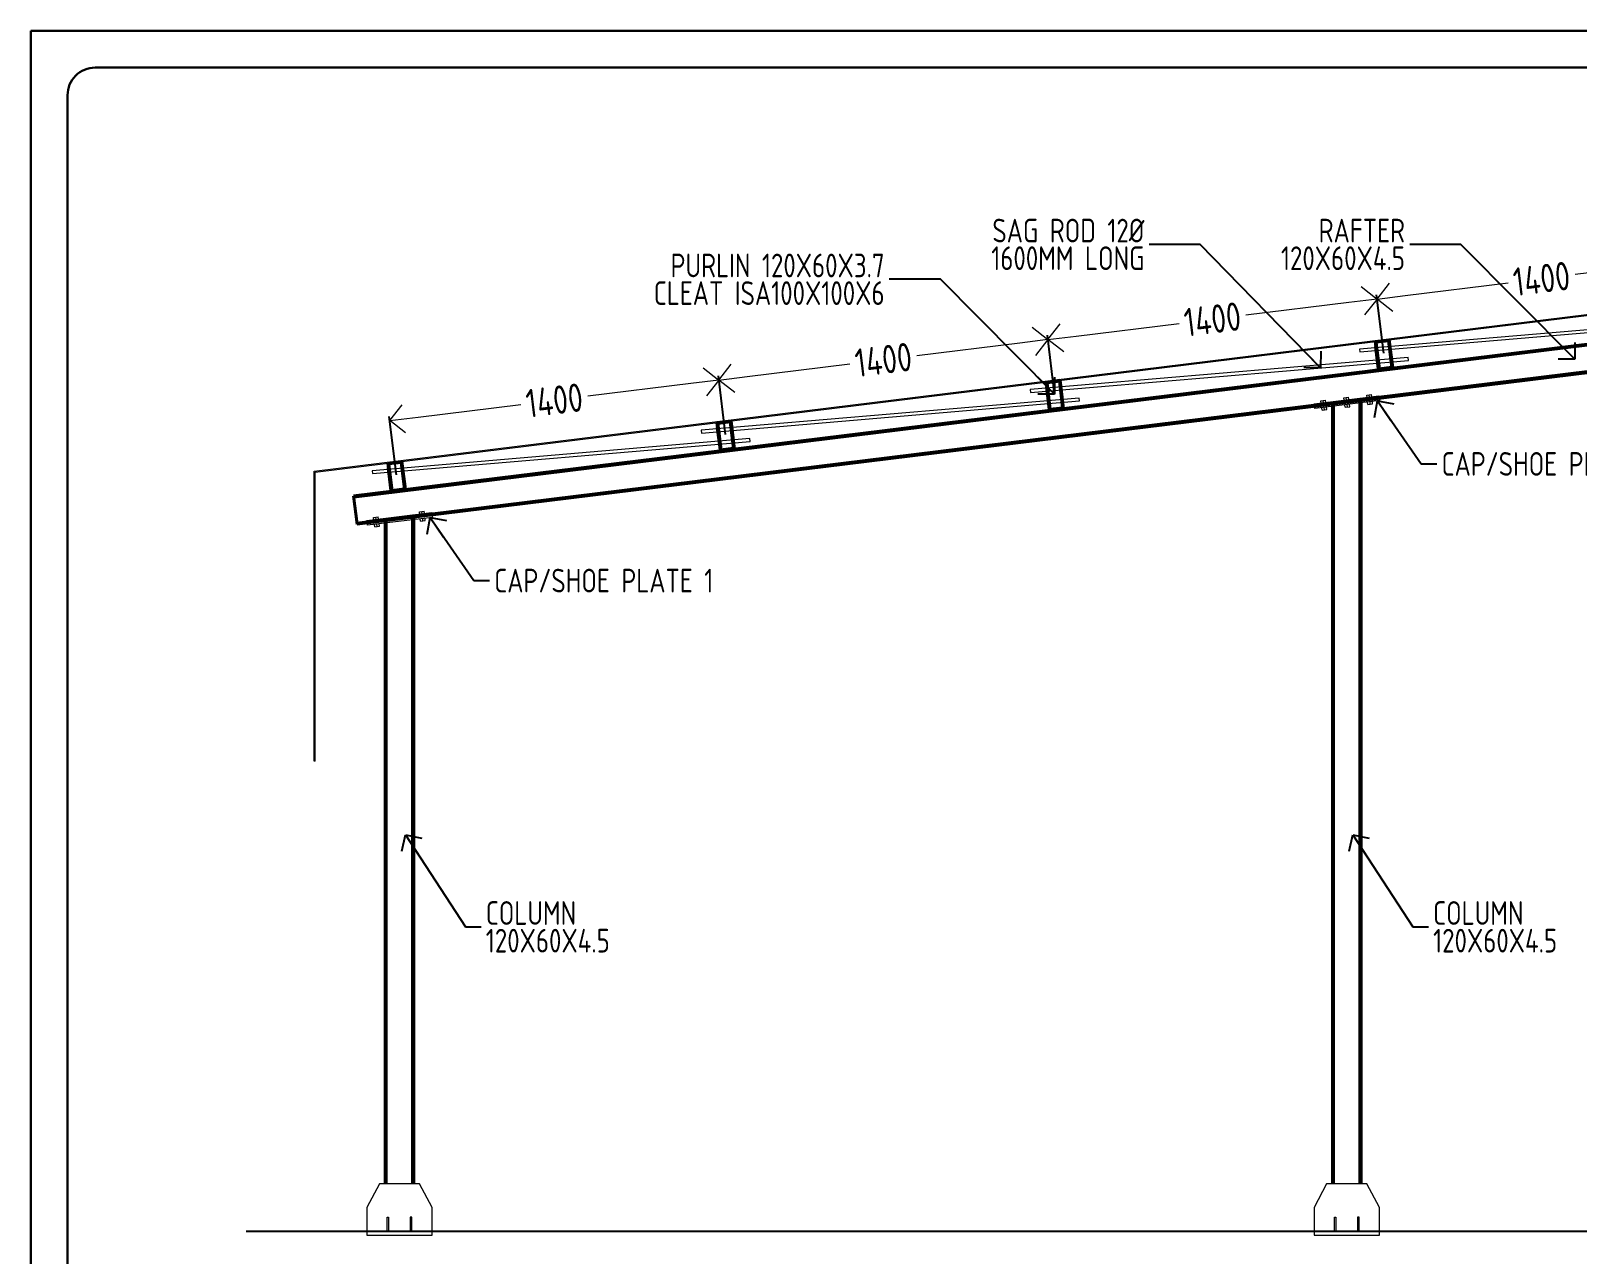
# Model space of a CAD drawing. Header units: millimetres. Extents: x 3470347 to 5996549, y -3470518 to 17149644.
# Drawn here: x 4285629 to 4292158, y 6983295 to 6988459 of the extents above; entities that cross this region are included whole.
import ezdxf

# ---------------------------------------------------------------- set-up
doc = ezdxf.new("R2010")
doc.units = ezdxf.units.MM
doc.header["$MEASUREMENT"] = 0
doc.header["$PDMODE"] = 35
doc.header["$PDSIZE"] = -5
doc.layers.get('0').update_dxf_attribs({"linetype": 'CONTINUOUS', "lineweight": 25})
doc.layers.get('DEFPOINTS').update_dxf_attribs({"linetype": 'CONTINUOUS', "lineweight": 25})
for name, color, linetype, lineweight in [('channnel', 2, 'CONTINUOUS', 15), ('rDIMension', 1, 'CONTINUOUS', 18), ('rRCC 1', 3, 'CONTINUOUS', 25), ('rRCC 2', 40, 'CONTINUOUS', 15), ('rSHEET', 2, 'CONTINUOUS', 30), ('rTEXT 5', 6, 'CONTINUOUS', 40)]:
    doc.layers.add(name, color=color, linetype=linetype, lineweight=lineweight)
doc.layers.add('lintel', color=2, linetype='CONTINUOUS')
doc.styles.add('DIM', font='geniso.shx', dxfattribs={"width": 0.85})
doc.dimstyles.new('ST-100', dxfattribs={"dimscale": 100, "dimtxt": 7, "dimasz": 5, "dimexe": 0.18, "dimexo": 0.0625, "dimgap": 0.2, "dimtad": 0, "dimdec": 0, "dimzin": 0, "dimdsep": 46, "dimtxsty": 'DIM', "dimblk": 'OPEN90', "dimcen": 0.09, "dimclrd": 256, "dimclrt": 7, "dimadec": 0, "dimazin": 0, "dimtfac": 1, "dimtdec": 0, "dimtofl": 0, "dimtmove": 0, "dimatfit": 3, "dimldrblk": 'OPEN90', "dimfxl": 1, "dimtolj": 1, "dimtzin": 0, "dimlwd": -1, "dimarcsym": 0})

# ---------------------------------------------------------------- blocks, each defined once
blk = doc.blocks.new('_Open90')
at = {"color": 0, "linetype": 'ByBlock', "lineweight": -2}
for p, q in [((0, 0), (-1, 0)), ((-0.5, 0.5), (0, 0)), ((0, 0), (-0.5, -0.5))]:
    blk.add_line(p, q, dxfattribs=at)
blk = doc.blocks.new('*D321')
at = {"layer": 'DEFPOINTS', "color": 0}
for p in [(4288534.3, 6986985.1), (4288563.3, 6986749.8), (4287173.8, 6986578.7)]:
    blk.add_point(p, dxfattribs=at)
at = {"layer": 'rDIMension', "color": 0, "linetype": 'ByBlock', "lineweight": -2}
for p, q in [((4288562.5, 6986756), (4288532.1, 6987003)), ((4287173, 6986584.9), (4287142.6, 6986831.9))]:
    blk.add_line(p, q, dxfattribs=at)
at = {"layer": 'rDIMension', "linetype": 'ByBlock', "lineweight": 0}
for p, q in [((4288415.2, 6986970.5), (4287980.9, 6986917)), ((4287263.9, 6986828.7), (4287698.2, 6986882.2))]:
    blk.add_line(p, q, dxfattribs=at)
at = {"layer": 'rDIMension', "lineweight": 0, "xscale": 120, "yscale": 120, "zscale": 120}
for p, rotation in [((4288534.3, 6986985.1), 7.020779143016797), ((4287144.8, 6986814), 187.0207791430168)]:
    blk.add_blockref('_Open90', p, dxfattribs=dict(at, rotation=rotation))
at = {"layer": 'rDIMension', "color": 7, "insert": (4287839.5, 6986899.6), "char_height": 120, "attachment_point": 5, "rotation": 7.02078, "style": 'DIM'}
blk.add_mtext('\\A1;1400', dxfattribs=at)
blk = doc.blocks.new('*D322')
at = {"layer": 'DEFPOINTS', "color": 0}
for p in [(4288534.3, 6986985.1), (4288563.3, 6986749.8), (4287173.8, 6986578.7)]:
    blk.add_point(p, dxfattribs=at)
at = {"layer": 'rDIMension', "color": 0, "linetype": 'ByBlock', "lineweight": -2}
for p, q in [((4288562.5, 6986756), (4288532.1, 6987003)), ((4287173, 6986584.9), (4287142.6, 6986831.9))]:
    blk.add_line(p, q, dxfattribs=at)
at = {"layer": 'rDIMension', "linetype": 'ByBlock', "lineweight": 0}
for p, q in [((4288415.2, 6986970.5), (4287980.9, 6986917)), ((4287263.9, 6986828.7), (4287698.2, 6986882.2))]:
    blk.add_line(p, q, dxfattribs=at)
at = {"layer": 'rDIMension', "lineweight": 0, "xscale": 120, "yscale": 120, "zscale": 120}
for p, rotation in [((4288534.3, 6986985.1), 7.020779143016797), ((4287144.8, 6986814), 187.0207791430168)]:
    blk.add_blockref('_Open90', p, dxfattribs=dict(at, rotation=rotation))
at = {"layer": 'rDIMension', "color": 7, "insert": (4287839.5, 6986899.6), "char_height": 120, "attachment_point": 5, "rotation": 7.02078, "style": 'DIM'}
blk.add_mtext('\\A1;1400', dxfattribs=at)
blk = doc.blocks.new('*D323')
at = {"layer": 'DEFPOINTS', "color": 0}
for p in [(4288534.3, 6986985.1), (4288563.3, 6986749.8), (4287173.8, 6986578.7)]:
    blk.add_point(p, dxfattribs=at)
at = {"layer": 'rDIMension', "color": 0, "linetype": 'ByBlock', "lineweight": -2}
for p, q in [((4288562.5, 6986756), (4288532.1, 6987003)), ((4287173, 6986584.9), (4287142.6, 6986831.9))]:
    blk.add_line(p, q, dxfattribs=at)
at = {"layer": 'rDIMension', "linetype": 'ByBlock', "lineweight": 0}
for p, q in [((4288415.2, 6986970.5), (4287980.9, 6986917)), ((4287263.9, 6986828.7), (4287698.2, 6986882.2))]:
    blk.add_line(p, q, dxfattribs=at)
at = {"layer": 'rDIMension', "lineweight": 0, "xscale": 120, "yscale": 120, "zscale": 120}
for p, rotation in [((4288534.3, 6986985.1), 7.020779143016797), ((4287144.8, 6986814), 187.0207791430168)]:
    blk.add_blockref('_Open90', p, dxfattribs=dict(at, rotation=rotation))
at = {"layer": 'rDIMension', "color": 7, "insert": (4287839.5, 6986899.6), "char_height": 120, "attachment_point": 5, "rotation": 7.02078, "style": 'DIM'}
blk.add_mtext('\\A1;1400', dxfattribs=at)
blk = doc.blocks.new('*D324')
at = {"layer": 'DEFPOINTS', "color": 0}
for p in [(4288534.3, 6986985.1), (4288563.3, 6986749.8), (4287173.8, 6986578.7)]:
    blk.add_point(p, dxfattribs=at)
at = {"layer": 'rDIMension', "color": 0, "linetype": 'ByBlock', "lineweight": -2}
for p, q in [((4288562.5, 6986756), (4288532.1, 6987003)), ((4287173, 6986584.9), (4287142.6, 6986831.9))]:
    blk.add_line(p, q, dxfattribs=at)
at = {"layer": 'rDIMension', "linetype": 'ByBlock', "lineweight": 0}
for p, q in [((4288415.2, 6986970.5), (4287980.9, 6986917)), ((4287263.9, 6986828.7), (4287698.2, 6986882.2))]:
    blk.add_line(p, q, dxfattribs=at)
at = {"layer": 'rDIMension', "lineweight": 0, "xscale": 120, "yscale": 120, "zscale": 120}
for p, rotation in [((4288534.3, 6986985.1), 7.020779143016797), ((4287144.8, 6986814), 187.0207791430168)]:
    blk.add_blockref('_Open90', p, dxfattribs=dict(at, rotation=rotation))
at = {"layer": 'rDIMension', "color": 7, "insert": (4287839.5, 6986899.6), "char_height": 120, "attachment_point": 5, "rotation": 7.02078, "style": 'DIM'}
blk.add_mtext('\\A1;1400', dxfattribs=at)
blk = doc.blocks.new('*D325')
at = {"layer": 'DEFPOINTS', "color": 0}
for p in [(4288534.3, 6986985.1), (4288563.3, 6986749.8), (4287173.8, 6986578.7)]:
    blk.add_point(p, dxfattribs=at)
at = {"layer": 'rDIMension', "color": 0, "linetype": 'ByBlock', "lineweight": -2}
for p, q in [((4288562.5, 6986756), (4288532.1, 6987003)), ((4287173, 6986584.9), (4287142.6, 6986831.9))]:
    blk.add_line(p, q, dxfattribs=at)
at = {"layer": 'rDIMension', "linetype": 'ByBlock', "lineweight": 0}
for p, q in [((4288415.2, 6986970.5), (4287980.9, 6986917)), ((4287263.9, 6986828.7), (4287698.2, 6986882.2))]:
    blk.add_line(p, q, dxfattribs=at)
at = {"layer": 'rDIMension', "lineweight": 0, "xscale": 120, "yscale": 120, "zscale": 120}
for p, rotation in [((4288534.3, 6986985.1), 7.020779143016797), ((4287144.8, 6986814), 187.0207791430168)]:
    blk.add_blockref('_Open90', p, dxfattribs=dict(at, rotation=rotation))
at = {"layer": 'rDIMension', "color": 7, "insert": (4287839.5, 6986899.6), "char_height": 120, "attachment_point": 5, "rotation": 7.02078, "style": 'DIM'}
blk.add_mtext('\\A1;1400', dxfattribs=at)
blk = doc.blocks.new('*D327')
at = {"layer": 'DEFPOINTS', "color": 0}
for p in [(4288534.3, 6986985.1), (4288563.3, 6986749.8), (4287173.8, 6986578.7)]:
    blk.add_point(p, dxfattribs=at)
at = {"layer": 'rDIMension', "color": 0, "linetype": 'ByBlock', "lineweight": -2}
for p, q in [((4288562.5, 6986756), (4288532.1, 6987003)), ((4287173, 6986584.9), (4287142.6, 6986831.9))]:
    blk.add_line(p, q, dxfattribs=at)
at = {"layer": 'rDIMension', "linetype": 'ByBlock', "lineweight": 0}
for p, q in [((4288415.2, 6986970.5), (4287980.9, 6986917)), ((4287263.9, 6986828.7), (4287698.2, 6986882.2))]:
    blk.add_line(p, q, dxfattribs=at)
at = {"layer": 'rDIMension', "lineweight": 0, "xscale": 120, "yscale": 120, "zscale": 120}
for p, rotation in [((4288534.3, 6986985.1), 7.020779143016797), ((4287144.8, 6986814), 187.0207791430168)]:
    blk.add_blockref('_Open90', p, dxfattribs=dict(at, rotation=rotation))
at = {"layer": 'rDIMension', "color": 7, "insert": (4287839.5, 6986899.6), "char_height": 120, "attachment_point": 5, "rotation": 7.02078, "style": 'DIM'}
blk.add_mtext('\\A1;1400', dxfattribs=at)
blk = doc.blocks.new('*D328')
at = {"layer": 'DEFPOINTS', "color": 0}
for p in [(4288534.3, 6986985.1), (4288563.3, 6986749.8), (4287173.8, 6986578.7)]:
    blk.add_point(p, dxfattribs=at)
at = {"layer": 'rDIMension', "color": 0, "linetype": 'ByBlock', "lineweight": -2}
for p, q in [((4288562.5, 6986756), (4288532.1, 6987003)), ((4287173, 6986584.9), (4287142.6, 6986831.9))]:
    blk.add_line(p, q, dxfattribs=at)
at = {"layer": 'rDIMension', "linetype": 'ByBlock', "lineweight": 0}
for p, q in [((4288415.2, 6986970.5), (4287980.9, 6986917)), ((4287263.9, 6986828.7), (4287698.2, 6986882.2))]:
    blk.add_line(p, q, dxfattribs=at)
at = {"layer": 'rDIMension', "lineweight": 0, "xscale": 120, "yscale": 120, "zscale": 120}
for p, rotation in [((4288534.3, 6986985.1), 7.020779143016797), ((4287144.8, 6986814), 187.0207791430168)]:
    blk.add_blockref('_Open90', p, dxfattribs=dict(at, rotation=rotation))
at = {"layer": 'rDIMension', "color": 7, "insert": (4287839.5, 6986899.6), "char_height": 120, "attachment_point": 5, "rotation": 7.02078, "style": 'DIM'}
blk.add_mtext('\\A1;1400', dxfattribs=at)
blk = doc.blocks.new('*D329')
at = {"layer": 'DEFPOINTS', "color": 0}
for p in [(4288534.3, 6986985.1), (4288563.3, 6986749.8), (4287173.8, 6986578.7)]:
    blk.add_point(p, dxfattribs=at)
at = {"layer": 'rDIMension', "color": 0, "linetype": 'ByBlock', "lineweight": -2}
for p, q in [((4288562.5, 6986756), (4288532.1, 6987003)), ((4287173, 6986584.9), (4287142.6, 6986831.9))]:
    blk.add_line(p, q, dxfattribs=at)
at = {"layer": 'rDIMension', "linetype": 'ByBlock', "lineweight": 0}
for p, q in [((4288415.2, 6986970.5), (4287980.9, 6986917)), ((4287263.9, 6986828.7), (4287698.2, 6986882.2))]:
    blk.add_line(p, q, dxfattribs=at)
at = {"layer": 'rDIMension', "lineweight": 0, "xscale": 120, "yscale": 120, "zscale": 120}
for p, rotation in [((4288534.3, 6986985.1), 7.020779143016797), ((4287144.8, 6986814), 187.0207791430168)]:
    blk.add_blockref('_Open90', p, dxfattribs=dict(at, rotation=rotation))
at = {"layer": 'rDIMension', "color": 7, "insert": (4287839.5, 6986899.6), "char_height": 120, "attachment_point": 5, "rotation": 7.02078, "style": 'DIM'}
blk.add_mtext('\\A1;1400', dxfattribs=at)
blk = doc.blocks.new('*D331')
at = {"layer": 'DEFPOINTS', "color": 0}
for p in [(4289923.8, 6987156.3), (4289952.8, 6986920.9), (4288563.3, 6986749.8)]:
    blk.add_point(p, dxfattribs=at)
at = {"layer": 'rDIMension', "linetype": 'ByBlock', "lineweight": 0}
for p, q in [((4289804.7, 6987141.6), (4289370.4, 6987088.1)), ((4288653.4, 6986999.8), (4289087.7, 6987053.3))]:
    blk.add_line(p, q, dxfattribs=at)
at = {"layer": 'rDIMension', "color": 0, "linetype": 'ByBlock', "lineweight": -2}
for p, q in [((4289952, 6986927.1), (4289921.6, 6987174.1)), ((4288562.5, 6986756), (4288532.1, 6987003))]:
    blk.add_line(p, q, dxfattribs=at)
at = {"layer": 'rDIMension', "lineweight": 0, "xscale": 120, "yscale": 120, "zscale": 120}
for p, rotation in [((4289923.8, 6987156.3), 7.020779143016797), ((4288534.3, 6986985.1), 187.0207791430168)]:
    blk.add_blockref('_Open90', p, dxfattribs=dict(at, rotation=rotation))
at = {"layer": 'rDIMension', "color": 7, "insert": (4289229, 6987070.7), "char_height": 120, "attachment_point": 5, "rotation": 7.02078, "style": 'DIM'}
blk.add_mtext('\\A1;1400', dxfattribs=at)
blk = doc.blocks.new('*D332')
at = {"layer": 'DEFPOINTS', "color": 0}
for p in [(4291313.3, 6987327.4), (4291342.3, 6987092), (4289952.8, 6986920.9)]:
    blk.add_point(p, dxfattribs=at)
at = {"layer": 'rDIMension', "color": 0, "linetype": 'ByBlock', "lineweight": -2}
for p, q in [((4291341.5, 6987098.3), (4291311.1, 6987345.3)), ((4289952, 6986927.1), (4289921.6, 6987174.1))]:
    blk.add_line(p, q, dxfattribs=at)
at = {"layer": 'rDIMension', "linetype": 'ByBlock', "lineweight": 0}
for p, q in [((4291194.2, 6987312.7), (4290759.9, 6987259.2)), ((4290042.9, 6987170.9), (4290477.2, 6987224.4))]:
    blk.add_line(p, q, dxfattribs=at)
at = {"layer": 'rDIMension', "lineweight": 0, "xscale": 120, "yscale": 120, "zscale": 120}
for p, rotation in [((4291313.3, 6987327.4), 7.020779143026115), ((4289923.8, 6987156.3), 187.0207791430261)]:
    blk.add_blockref('_Open90', p, dxfattribs=dict(at, rotation=rotation))
at = {"layer": 'rDIMension', "color": 7, "insert": (4290618.5, 6987241.8), "char_height": 120, "attachment_point": 5, "rotation": 7.02078, "style": 'DIM'}
blk.add_mtext('\\A1;1400', dxfattribs=at)
blk = doc.blocks.new('*D333')
at = {"layer": 'DEFPOINTS', "color": 0}
for p in [(4292702.8, 6987498.5), (4292731.8, 6987263.2), (4291342.3, 6987092)]:
    blk.add_point(p, dxfattribs=at)
at = {"layer": 'rDIMension', "color": 0, "linetype": 'ByBlock', "lineweight": -2}
for p, q in [((4292731, 6987269.4), (4292700.6, 6987516.4)), ((4291341.5, 6987098.3), (4291311.1, 6987345.3))]:
    blk.add_line(p, q, dxfattribs=at)
at = {"layer": 'rDIMension', "linetype": 'ByBlock', "lineweight": 0}
for p, q in [((4292583.7, 6987483.8), (4292149.4, 6987430.4)), ((4291432.4, 6987342.1), (4291866.7, 6987395.5))]:
    blk.add_line(p, q, dxfattribs=at)
at = {"layer": 'rDIMension', "lineweight": 0, "xscale": 120, "yscale": 120, "zscale": 120}
for p, rotation in [((4292702.8, 6987498.5), 7.020779143593551), ((4291313.3, 6987327.4), 187.0207791435935)]:
    blk.add_blockref('_Open90', p, dxfattribs=dict(at, rotation=rotation))
at = {"layer": 'rDIMension', "color": 7, "insert": (4292008, 6987412.9), "char_height": 120, "attachment_point": 5, "rotation": 7.02078, "style": 'DIM'}
blk.add_mtext('\\A1;1400', dxfattribs=at)

msp = doc.modelspace()

# ---------------------------------------------------------------- hatches: boundary and pattern name
at = {"layer": 'rRCC 1', "true_color": 0x2776bb}
h = msp.add_hatch(color=152, dxfattribs=at)
h.dxf.hatch_style = 1
h.paths.add_polyline_path([(4291305.17, 6987147.93), (4291319.84, 6987028.83), (4291379.39, 6987036.16), (4291364.72, 6987155.26)])
h.paths.add_polyline_path([(4291309.3, 6987144.71), (4291323.06, 6987032.96), (4291375.27, 6987039.38), (4291361.5, 6987151.14)], flags=16)
h = msp.add_hatch(color=152, dxfattribs=at)
h.dxf.hatch_style = 1
h.paths.add_polyline_path([(4289915.67, 6986976.81), (4289930.34, 6986857.71), (4289989.89, 6986865.04), (4289975.22, 6986984.14)])
h.paths.add_polyline_path([(4289919.79, 6986973.59), (4289933.56, 6986861.83), (4289985.76, 6986868.26), (4289972, 6986980.02)], flags=16)
h = msp.add_hatch(color=152, dxfattribs=at)
h.dxf.hatch_style = 1
h.paths.add_polyline_path([(4288526.17, 6986805.69), (4288540.83, 6986686.59), (4288600.38, 6986693.92), (4288585.72, 6986813.02)])
h.paths.add_polyline_path([(4288530.29, 6986802.47), (4288544.05, 6986690.71), (4288596.26, 6986697.14), (4288582.5, 6986808.9)], flags=16)
h = msp.add_hatch(color=152, dxfattribs=at)
h.dxf.hatch_style = 1
h.paths.add_polyline_path([(4287136.66, 6986634.57), (4287151.33, 6986515.47), (4287210.88, 6986522.8), (4287196.21, 6986641.9)])
h.paths.add_polyline_path([(4287140.79, 6986631.35), (4287154.55, 6986519.59), (4287206.76, 6986526.02), (4287192.99, 6986637.78)], flags=16)

# ---------------------------------------------------------------- linework, layer by layer
at = {"layer": 'channnel', "color": 143, "ltscale": 0.5, "true_color": 0x7aafdf}
for p, q in [((4286825.63, 6986600.29), (4295549.13, 6987674.62)), ((4286829.63, 6986596.76), (4295545.13, 6987670.09)), ((4286825.63, 6985376.73), (4286825.63, 6986600.29)), ((4286829.63, 6985376.73), (4286829.63, 6986596.76)), ((4286829.63, 6985376.73), (4286825.63, 6985376.73))]:
    msp.add_line(p, q, dxfattribs=at)
at = {"layer": 'channnel', "color": 5, "linetype": 'ByBlock'}
for p, q in [((4291270.03, 6986921.94), (4291289.88, 6986924.39)), ((4291291.1, 6986914.46), (4291289.88, 6986924.39)), ((4291049.16, 6986874.59), (4291322.1, 6986908.2)), ((4291076.49, 6986898.11), (4291096.34, 6986900.55)), ((4291077.72, 6986888.18), (4291076.49, 6986898.11)), ((4291081.38, 6986858.41), (4291080.16, 6986868.33)), ((4291081.38, 6986858.41), (4291101.23, 6986860.85)), ((4291087.64, 6986889.4), (4291086.42, 6986899.33)), ((4291091.31, 6986859.63), (4291090.09, 6986869.55)), ((4291097.57, 6986890.63), (4291096.34, 6986900.55)), ((4291101.23, 6986860.85), (4291100.01, 6986870.78)), ((4291173.26, 6986910.02), (4291193.11, 6986912.47)), ((4291174.48, 6986900.1), (4291173.26, 6986910.02)), ((4291178.15, 6986870.32), (4291176.93, 6986880.25)), ((4291178.15, 6986870.32), (4291198, 6986872.77)), ((4291184.41, 6986901.32), (4291183.19, 6986911.25)), ((4291188.08, 6986871.55), (4291186.85, 6986881.47)), ((4291194.33, 6986902.54), (4291193.11, 6986912.47)), ((4291198, 6986872.77), (4291196.78, 6986882.69)), ((4291271.25, 6986912.02), (4291270.03, 6986921.94)), ((4291274.92, 6986882.24), (4291273.7, 6986892.17)), ((4291274.92, 6986882.24), (4291294.77, 6986884.69)), ((4291281.18, 6986913.24), (4291279.96, 6986923.16)), ((4291284.85, 6986883.46), (4291283.62, 6986893.39)), ((4291294.77, 6986884.69), (4291293.55, 6986894.61)), ((4287049.16, 6986381.98), (4287322.1, 6986415.59)), ((4287076.49, 6986405.5), (4287096.34, 6986407.94)), ((4287077.72, 6986395.57), (4287076.49, 6986405.5)), ((4287087.64, 6986396.79), (4287086.42, 6986406.72)), ((4287097.57, 6986398.02), (4287096.34, 6986407.94)), ((4287270.03, 6986429.33), (4287289.88, 6986431.78)), ((4287271.25, 6986419.41), (4287270.03, 6986429.33)), ((4287281.18, 6986420.63), (4287279.96, 6986430.55)), ((4287291.1, 6986421.85), (4287289.88, 6986431.78)), ((4287294.77, 6986392.08), (4287293.55, 6986402)), ((4287081.38, 6986365.8), (4287080.16, 6986375.72)), ((4287081.38, 6986365.8), (4287101.23, 6986368.24)), ((4287091.31, 6986367.02), (4287090.09, 6986376.94)), ((4287101.23, 6986368.24), (4287100.01, 6986378.17)), ((4287274.92, 6986389.63), (4287273.7, 6986399.56)), ((4287274.92, 6986389.63), (4287294.77, 6986392.08)), ((4287284.85, 6986390.85), (4287283.62, 6986400.78))]:
    msp.add_line(p, q, dxfattribs=at)
at = {"layer": 'channnel', "color": 3, "linetype": 'ByBlock'}
for points in [[(4292834, 6987251.28), (4291238.59, 6987115.85), (4291240.06, 6987103.93), (4292835.47, 6987239.36)], [(4291220.59, 6987016.61), (4291220.1, 6987020.58), (4291315.38, 6987032.31), (4291303.65, 6987127.59), (4291307.62, 6987128.08), (4291319.84, 6987028.83)], [(4291444.5, 6987080.16), (4289849.09, 6986944.73), (4289850.56, 6986932.81), (4291445.97, 6987068.24)], [(4289831.09, 6986845.49), (4289830.6, 6986849.46), (4289925.88, 6986861.19), (4289914.14, 6986956.47), (4289918.11, 6986956.96), (4289930.34, 6986857.71)], [(4290055, 6986909.04), (4288459.59, 6986773.61), (4288461.06, 6986761.69), (4290056.47, 6986897.12)], [(4288665.5, 6986737.92), (4287070.09, 6986602.49), (4287071.55, 6986590.57), (4288666.96, 6986726)], [(4288441.58, 6986674.37), (4288441.1, 6986678.34), (4288536.38, 6986690.07), (4288524.64, 6986785.35), (4288528.61, 6986785.84), (4288540.83, 6986686.59)], [(4287052.08, 6986503.24), (4287051.59, 6986507.21), (4287146.87, 6986518.95), (4287135.14, 6986614.23), (4287139.11, 6986614.72), (4287151.33, 6986515.47)]]:
    msp.add_lwpolyline(points, close=True, dxfattribs=at)
at = {"layer": 'channnel', "color": 5, "linetype": 'ByBlock'}
for points in [[(4291047.94, 6986884.51), (4291320.88, 6986918.13), (4291323.32, 6986898.28), (4291050.39, 6986864.66)], [(4287047.94, 6986391.9), (4287320.88, 6986425.52), (4287323.32, 6986405.67), (4287050.39, 6986372.05)]]:
    msp.add_lwpolyline(points, close=True, dxfattribs=at)
at = {"layer": 'channnel', "color": 1, "linetype": 'ByBlock'}
for points in [[(4287100.63, 6983591.4), (4287048.13, 6983491.4), (4287048.13, 6983391.4), (4287323.13, 6983391.4), (4287323.13, 6983491.4), (4287270.63, 6983591.4)], [(4291100.63, 6983591.4), (4291048.13, 6983491.4), (4291048.13, 6983391.4), (4291323.13, 6983391.4), (4291323.13, 6983491.4), (4291270.63, 6983591.4)], [(4287133.88, 6983451.4), (4287139.88, 6983451.4), (4287139.88, 6983391.4), (4287133.88, 6983391.4)], [(4287237.38, 6983451.4), (4287231.38, 6983451.4), (4287231.38, 6983391.4), (4287237.38, 6983391.4)], [(4291133.88, 6983451.4), (4291139.88, 6983451.4), (4291139.88, 6983391.4), (4291133.88, 6983391.4)], [(4291237.38, 6983451.4), (4291231.38, 6983451.4), (4291231.38, 6983391.4), (4291237.38, 6983391.4)]]:
    msp.add_lwpolyline(points, close=True, dxfattribs=at)
at = {"layer": 'lintel', "color": 8, "linetype": 'ByBlock', "transparency": 33554534}
msp.add_line((4286538.8, 6983391.4), (4295832.47, 6983391.4), dxfattribs=at)
at = {"layer": 'rRCC 2'}
for points in [[(4287048.13, 6983375.4), (4287323.13, 6983375.4), (4287323.13, 6983391.4), (4287048.13, 6983391.4)], [(4291048.13, 6983375.4), (4291323.13, 6983375.4), (4291323.13, 6983391.4), (4291048.13, 6983391.4)]]:
    msp.add_lwpolyline(points, close=True, dxfattribs=at)
at = {"layer": 'rSHEET'}
msp.add_lwpolyline([(4285629.47, 6988459.26), (4285629.47, 6972191.98), (4297131.61, 6972191.98), (4297131.61, 6988459.26)], close=True, dxfattribs=at)
msp.add_lwpolyline([(4285784.11, 6988188.14), (4285784.11, 6972463.1, 0.4142136), (4285900.31, 6972346.9), (4296860.78, 6972346.9, 0.4142136), (4296976.97, 6972463.1), (4296976.97, 6988188.14, 0.4142136), (4296860.78, 6988304.34), (4285900.31, 6988304.34, 0.4142136)], format="xyb", close=True, dxfattribs=at)
at = {"layer": 'rTEXT 5'}
for p, q in [((4286991.86, 6986495.83), (4295350.06, 6987525.16)), ((4286992.41, 6986491.36), (4295350.61, 6987520.7)), ((4287005.98, 6986381.2), (4295364.18, 6987410.53)), ((4287006.53, 6986376.73), (4295364.73, 6987406.06)), ((4291125.63, 6983591.4), (4291125.63, 6986884.01)), ((4291130.13, 6986884.56), (4291130.13, 6983591.4)), ((4291241.13, 6986898.23), (4291241.13, 6983591.4)), ((4291245.63, 6986898.79), (4291245.63, 6983591.4)), ((4286991.86, 6986495.83), (4287006.53, 6986376.73)), ((4287241.13, 6986405.62), (4287241.13, 6983591.4)), ((4287245.63, 6986406.17), (4287245.63, 6983591.4)), ((4287125.63, 6983591.4), (4287125.63, 6986391.4)), ((4287130.13, 6986391.95), (4287130.13, 6983591.4))]:
    msp.add_line(p, q, dxfattribs=at)
for points in [[(4291305.17, 6987147.93), (4291319.84, 6987028.83), (4291379.39, 6987036.16), (4291364.72, 6987155.26)], [(4291309.3, 6987144.71), (4291323.06, 6987032.96), (4291375.27, 6987039.38), (4291361.5, 6987151.14)], [(4289915.67, 6986976.81), (4289930.34, 6986857.71), (4289989.89, 6986865.04), (4289975.22, 6986984.14)], [(4289919.79, 6986973.59), (4289933.56, 6986861.83), (4289985.76, 6986868.26), (4289972, 6986980.02)], [(4288526.17, 6986805.69), (4288540.83, 6986686.59), (4288600.38, 6986693.92), (4288585.72, 6986813.02)], [(4288530.29, 6986802.47), (4288544.05, 6986690.71), (4288596.26, 6986697.14), (4288582.5, 6986808.9)], [(4287136.66, 6986634.57), (4287151.33, 6986515.47), (4287210.88, 6986522.8), (4287196.21, 6986641.9)], [(4287140.79, 6986631.35), (4287154.55, 6986519.59), (4287206.76, 6986526.02), (4287192.99, 6986637.78)]]:
    msp.add_lwpolyline(points, close=True, dxfattribs=at)

# ---------------------------------------------------------------- texts
at = {"layer": 'rRCC 1', "color": 7, "char_height": 100, "line_spacing_factor": 0.7, "style": 'DIM'}
for s, insert, attachment_point in [('\\A1;SAG ROD 12%%C\\P1600MM LONG', (4290331.27, 6987557.99), 6), ('\\A1;RAFTER\\P120X60X4.5', (4291431.26, 6987557.99), 6), ('\\A1;PURLIN 120X60X3.7\\PCLEAT ISA100X100X6', (4289233.96, 6987410.58), 6), ('\\A1;CAP/SHOE PLATE 1', (4291585.77, 6986631.06), 4), ('\\A1;CAP/SHOE PLATE 1', (4287585.77, 6986138.45), 4), ('\\A1;COLUMN\\P120X60X4.5', (4287550.17, 6984676.75), 4), ('\\A1;COLUMN\\P120X60X4.5', (4291550.17, 6984676.75), 4)]:
    msp.add_mtext(s, dxfattribs=dict(at, insert=insert, attachment_point=attachment_point))

# ---------------------------------------------------------------- dimensions: what is measured, and where the dimension line sits
at = {"layer": 'rDIMension', "color": 1, "linetype": 'ByBlock'}
for p1, p2, picture, middle in [((4291342.28, 6987092.05), (4292731.78, 6987263.17), '*D333', (4292008.05, 6987412.95)), ((4289952.78, 6986920.93), (4291342.28, 6987092.05), '*D332', (4290618.55, 6987241.83)), ((4288563.28, 6986749.81), (4289952.78, 6986920.93), '*D331', (4289229.04, 6987070.7)), ((4287173.77, 6986578.68), (4288563.28, 6986749.81), '*D321', (4287839.54, 6986899.58)), ((4287173.77, 6986578.68), (4288563.28, 6986749.81), '*D322', (4287839.54, 6986899.58)), ((4287173.77, 6986578.68), (4288563.28, 6986749.81), '*D323', (4287839.54, 6986899.58)), ((4287173.77, 6986578.68), (4288563.28, 6986749.81), '*D324', (4287839.54, 6986899.58)), ((4287173.77, 6986578.68), (4288563.28, 6986749.81), '*D325', (4287839.54, 6986899.58)), ((4287173.77, 6986578.68), (4288563.28, 6986749.81), '*D327', (4287839.54, 6986899.58)), ((4287173.77, 6986578.68), (4288563.28, 6986749.81), '*D328', (4287839.54, 6986899.58)), ((4287173.77, 6986578.68), (4288563.28, 6986749.81), '*D329', (4287839.54, 6986899.58))]:
    dim = msp.add_aligned_dim(p1=p1, p2=p2, distance=237.12, dimstyle='ST-100', override={"dimtxt": 1.2, "dimasz": 1.2, "dimlwd": 0}, dxfattribs=at)
    dim.commit()
    dim.dimension.update_dxf_attribs({"geometry": picture, "text_midpoint": middle})

# ---------------------------------------------------------------- leaders
at = {"layer": 'rRCC 1', "annotation_type": 0, "has_hookline": 1}
for points, hookline_direction, text_width in [([(4291074.36, 6987036.7), (4290566.95, 6987557.99), (4290351.27, 6987557.99)], 1, 646), ([(4292148.55, 6987073.58), (4291666.94, 6987557.99), (4291451.26, 6987557.99)], 1, 561), ([(4289951.26, 6986926.17), (4289469.64, 6987410.58), (4289253.96, 6987410.58)], 1, 1037.07), ([(4291315.13, 6986897.27), (4291499.89, 6986631.06), (4291565.77, 6986631.06)], 0, 943.5), ([(4287315.13, 6986404.66), (4287499.89, 6986138.45), (4287565.77, 6986138.45)], 0, 943.5), ([(4287210.84, 6985065.02), (4287464.29, 6984676.75), (4287530.17, 6984676.75)], 0, 561), ([(4291210.84, 6985065.02), (4291464.29, 6984676.75), (4291530.17, 6984676.75)], 0, 561)]:
    msp.add_leader(points, dimstyle='ST-100', override={"dimasz": 1}, dxfattribs=dict(at, hookline_direction=hookline_direction, text_width=text_width))

doc.saveas('drawing.dxf')
